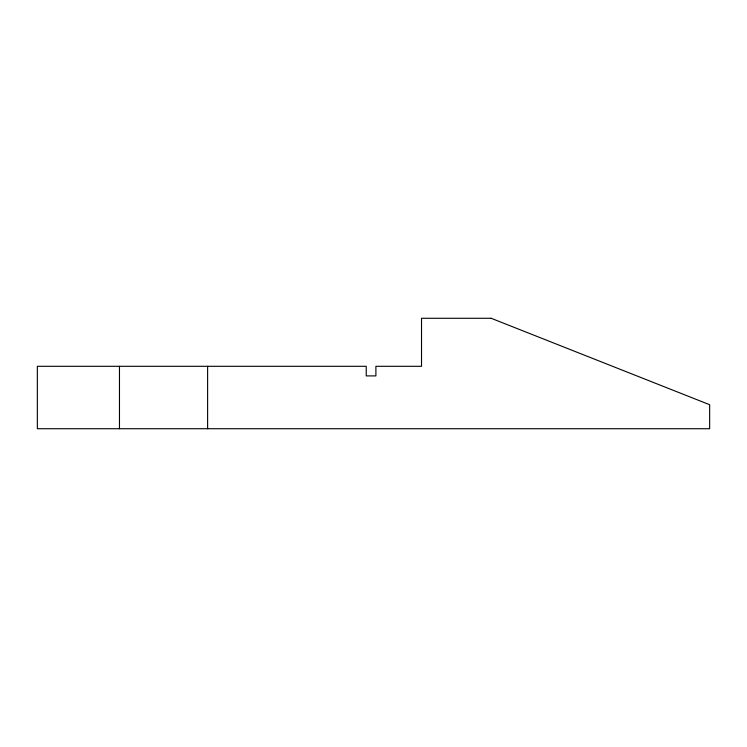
<?xml version="1.0" encoding="UTF-8"?>
<svg xmlns="http://www.w3.org/2000/svg" width="747" height="747" viewBox="0 0 747 747"><rect width="100%" height="100%" fill="white"/><g stroke="black" fill="none" stroke-linecap="round" stroke-linejoin="round"><path stroke-width="1.12" d="M207.61 366.301L207.61 428.722M119.473 366.301L119.473 428.722M491.152 318.278L421.523 318.278L421.523 366.301L375.9 366.301L375.9 375.9L366.235 375.9L366.235 366.301L37.35 366.301L37.35 428.722L709.65 428.722L709.65 404.715L491.152 318.278"/></g></svg>
